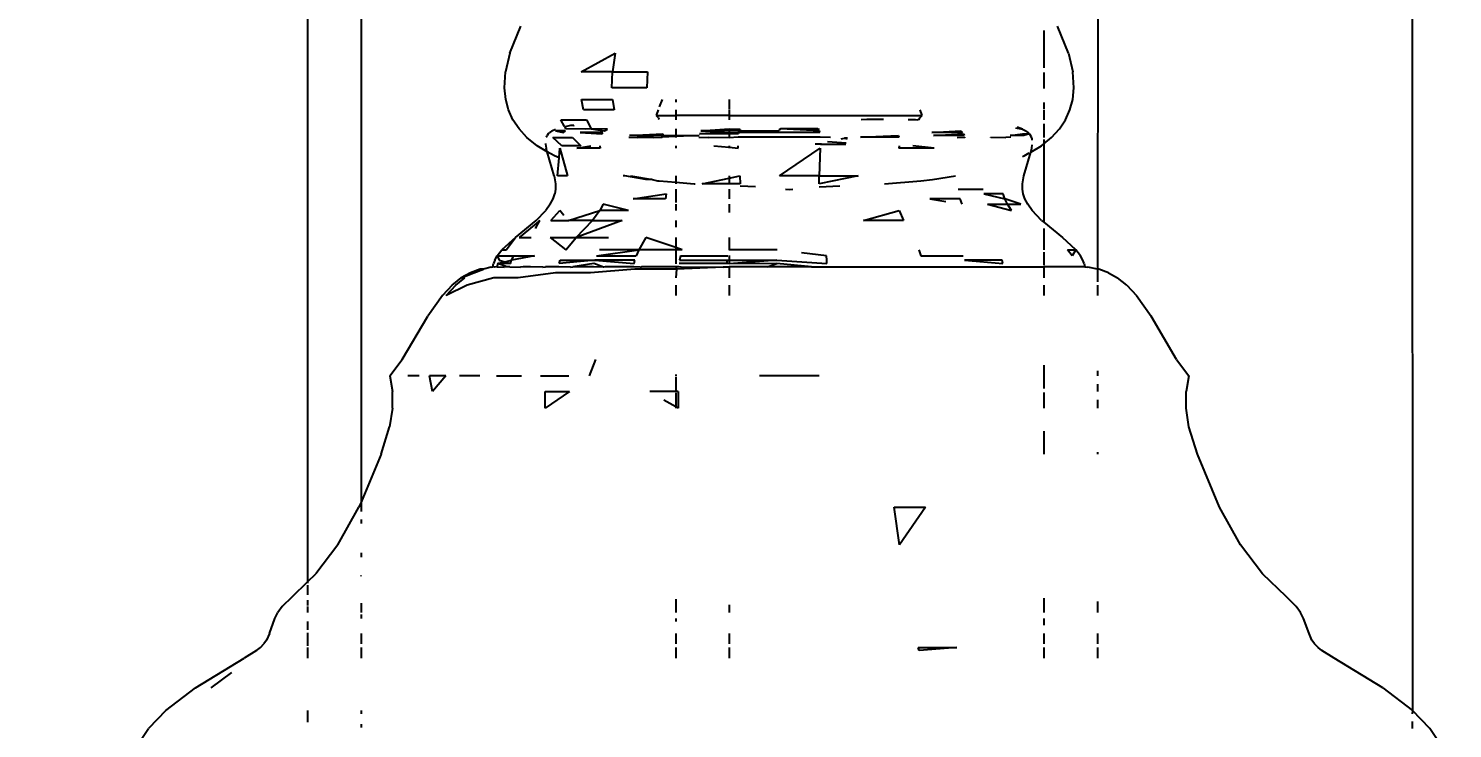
# Model space of a CAD drawing. Header units: inches. Extents: x -52 to 87, y -61 to 47.
# Drawn here: x 5.106 to 8.307, y -43.828 to -42.253 of the extents above; entities that cross this region are included whole.
import ezdxf

# ---------------------------------------------------------------- set-up
doc = ezdxf.new("R2010")
doc.units = ezdxf.units.IN
doc.header["$MEASUREMENT"] = 0
doc.dimstyles.get("Standard").update_dxf_attribs({"dimtxt": 1, "dimasz": 1, "dimexe": 0.18, "dimexo": 0.0625, "dimgap": 0.09, "dimtad": 0, "dimtih": 1, "dimtoh": 1, "dimdec": 1, "dimdsep": 46, "dimlunit": 3, "dimtxsty": 'Standard', "dimblk": 'OBLIQUE', "dimcen": 1, "dimse1": 1, "dimse2": 1, "dimclrd": 1, "dimadec": 0, "dimazin": 0, "dimtfac": 1, "dimtdec": 1, "dimtofl": 0, "dimtmove": 0, "dimatfit": 3, "dimfxl": 1, "dimtolj": 1, "dimtzin": 0, "dimarcsym": 0})

# ---------------------------------------------------------------- blocks, each defined once
blk = doc.blocks.new('_Oblique')
at = {"color": 0, "linetype": 'ByBlock', "lineweight": -2}
blk.add_line((-0.5, -0.5), (0.5, 0.5), dxfattribs=at)
blk = doc.blocks.new('*D6')
at = {"color": 1, "lineweight": -2, "transparency": 16777216}
for p, q in [((2.5723, 46.7915), (37.2384, 46.7915)), ((74.5723, 46.7915), (38.5851, 46.7915))]:
    blk.add_line(p, q, dxfattribs=at)
at = {"layer": 'Defpoints', "color": 0, "transparency": 16777216}
for p in [(74.5723, 46.7915), (2.5723, -45.4684), (74.5723, -45.4684)]:
    blk.add_point(p, dxfattribs=at)
at = {"color": 1, "lineweight": -2, "transparency": 16777216, "rotation": 180}
blk.add_blockref('_Oblique', (2.5723, 46.7915), dxfattribs=at)
at = {"color": 1, "lineweight": -2, "transparency": 16777216}
blk.add_blockref('_Oblique', (74.5723, 46.7915), dxfattribs=at)
at = {"color": 0, "transparency": 16777216, "insert": (37.9117, 46.7915), "char_height": 1, "attachment_point": 5}
blk.add_mtext("\\A1;6'", dxfattribs=at)

msp = doc.modelspace()

# ---------------------------------------------------------------- linework, layer by layer
for p, q in [((8.2148, -39.7609), (8.2171, -43.7878)), ((5.7333, -40.2543), (5.7333, -43.4983)), ((5.8537, -40.9466), (5.8537, -43.3186)), ((7.5098, -41.4161), (7.509, -42.7945)), ((6.1883, -42.3086), (6.2125, -42.2482)), ((7.4438, -42.3086), (7.4189, -42.2482)), ((7.3885, -42.2581), (7.3885, -42.3418)), ((6.1883, -42.3086), (6.1785, -42.3511)), ((6.3487, -42.3511), (6.4246, -42.3086)), ((6.4246, -42.3086), (6.4185, -42.3511)), ((7.4438, -42.3086), (7.4536, -42.3511)), ((6.1762, -42.3864), (6.1785, -42.3511)), ((6.4185, -42.3511), (6.3487, -42.3511)), ((6.4171, -42.3864), (6.4185, -42.3511)), ((6.4185, -42.3511), (6.4973, -42.3511)), ((6.4973, -42.3511), (6.4961, -42.3864)), ((7.3885, -42.3525), (7.3885, -42.3885)), ((7.4559, -42.3864), (7.4536, -42.3511)), ((6.1788, -42.413), (6.1762, -42.3864)), ((6.4961, -42.3864), (6.4171, -42.3864)), ((7.4532, -42.413), (7.4559, -42.3864)), ((6.1849, -42.4361), (6.1788, -42.413)), ((6.1949, -42.4585), (6.1849, -42.4361)), ((6.3489, -42.413), (6.4188, -42.413)), ((6.3534, -42.4361), (6.3489, -42.413)), ((6.4226, -42.4361), (6.3534, -42.4361)), ((6.4188, -42.413), (6.4226, -42.4361)), ((6.5216, -42.4361), (6.5168, -42.449)), ((6.5301, -42.413), (6.524, -42.4296)), ((6.5609, -42.413), (6.5609, -42.4192)), ((6.5609, -42.4361), (6.5609, -42.449)), ((6.6813, -42.413), (6.6813, -42.4347)), ((6.6813, -42.4361), (6.6813, -42.449)), ((7.1149, -42.449), (7.1102, -42.4361)), ((7.3885, -42.4197), (7.3885, -42.4339)), ((7.3885, -42.4361), (7.3885, -42.4585)), ((7.4372, -42.4585), (7.4471, -42.4361)), ((7.4471, -42.4361), (7.4532, -42.413)), ((6.2087, -42.4793), (6.1949, -42.4585)), ((6.3028, -42.4585), (6.3607, -42.4585)), ((6.3111, -42.4737), (6.3028, -42.4585)), ((6.3242, -42.4712), (6.3125, -42.4748)), ((6.3313, -42.4712), (6.3242, -42.4712)), ((6.3313, -42.4712), (6.3329, -42.4709)), ((6.3607, -42.4585), (6.3708, -42.4793)), ((6.5168, -42.449), (6.5192, -42.4512)), ((6.5168, -42.449), (6.5609, -42.449)), ((6.522, -42.4545), (6.5192, -42.4512)), ((6.522, -42.4545), (6.5233, -42.4565)), ((6.5238, -42.4578), (6.5233, -42.4565)), ((6.5609, -42.449), (6.5609, -42.4585)), ((6.6813, -42.449), (6.5609, -42.449)), ((6.6813, -42.449), (6.6813, -42.4585)), ((6.6813, -42.449), (7.1149, -42.449)), ((6.9903, -42.4582), (6.978, -42.4585)), ((7.0276, -42.4582), (6.9903, -42.4582)), ((7.083, -42.4578), (7.0996, -42.4578)), ((7.0996, -42.4578), (7.1054, -42.4585)), ((7.1078, -42.4582), (7.1054, -42.4585)), ((7.1078, -42.4582), (7.1085, -42.4565)), ((7.1085, -42.4565), (7.1097, -42.4545)), ((7.1097, -42.4545), (7.1126, -42.4512)), ((7.1126, -42.4512), (7.1149, -42.449)), ((7.3885, -42.4679), (7.3885, -42.4984)), ((7.4234, -42.4793), (7.4372, -42.4585)), ((6.2261, -42.4984), (6.2087, -42.4793)), ((6.2492, -42.5172), (6.2261, -42.4984)), ((6.2704, -42.4974), (6.2701, -42.4984)), ((6.2704, -42.4974), (6.2722, -42.4939)), ((6.2746, -42.4904), (6.2722, -42.4939)), ((6.2746, -42.4904), (6.2777, -42.4873)), ((6.2827, -42.4836), (6.2777, -42.4873)), ((6.2827, -42.4836), (6.2908, -42.4794)), ((6.2846, -42.4984), (6.3286, -42.4984)), ((6.3053, -42.5172), (6.2846, -42.4984)), ((6.2904, -42.4836), (6.3084, -42.4873)), ((6.3132, -42.4836), (6.2904, -42.4836)), ((6.3084, -42.4873), (6.3132, -42.4836)), ((6.3111, -42.4737), (6.3125, -42.4748)), ((6.3142, -42.4793), (6.3125, -42.4748)), ((6.3576, -42.4794), (6.3142, -42.4793)), ((6.3286, -42.4984), (6.3477, -42.5172)), ((6.3461, -42.4873), (6.3949, -42.4904)), ((6.3973, -42.4873), (6.3461, -42.4873)), ((6.3708, -42.4793), (6.3576, -42.4794)), ((6.3708, -42.4793), (6.4012, -42.4836)), ((6.4075, -42.4794), (6.3708, -42.4793)), ((6.3949, -42.4904), (6.3973, -42.4873)), ((6.4012, -42.4836), (6.4075, -42.4794)), ((6.4557, -42.4974), (6.4744, -42.4984)), ((6.4568, -42.4939), (6.5323, -42.4904)), ((6.5311, -42.4939), (6.4568, -42.4939)), ((6.5111, -42.4984), (6.4744, -42.4984)), ((6.5111, -42.4984), (6.5301, -42.4974)), ((6.5301, -42.4974), (6.53, -42.4984)), ((6.5301, -42.4974), (6.5311, -42.4939)), ((6.5609, -42.4961), (6.5301, -42.4974)), ((6.5323, -42.4904), (6.5311, -42.4939)), ((6.5311, -42.4939), (6.5609, -42.4939)), ((6.5609, -42.4793), (6.5609, -42.4939)), ((6.6135, -42.4939), (6.5609, -42.4961)), ((6.5609, -42.4939), (6.6135, -42.4939)), ((6.5609, -42.4939), (6.5609, -42.4961)), ((6.5609, -42.4961), (6.5609, -42.4984)), ((6.6128, -42.4974), (6.6352, -42.4984)), ((6.6144, -42.4904), (6.6813, -42.4881)), ((6.6813, -42.4904), (6.6144, -42.4904)), ((6.6174, -42.4836), (6.6813, -42.4793)), ((6.6813, -42.4836), (6.6174, -42.4836)), ((6.6174, -42.4836), (6.6813, -42.4881)), ((6.6813, -42.4993), (6.6352, -42.4984)), ((6.6813, -42.4793), (6.7057, -42.4794)), ((6.6813, -42.4793), (6.6813, -42.4836)), ((6.704, -42.4836), (6.6813, -42.4836)), ((6.6813, -42.4836), (6.6813, -42.4881)), ((6.6813, -42.4881), (6.7029, -42.4873)), ((6.6813, -42.4881), (6.6813, -42.4904)), ((6.7023, -42.4904), (6.6813, -42.4904)), ((6.6813, -42.4904), (6.6813, -42.4993)), ((6.7014, -42.4974), (6.6813, -42.4993)), ((6.8858, -42.4974), (6.7014, -42.4974)), ((6.7029, -42.4873), (6.7023, -42.4904)), ((6.7029, -42.4873), (6.704, -42.4836)), ((6.7938, -42.4836), (6.7029, -42.4873)), ((6.8848, -42.4873), (6.7029, -42.4873)), ((6.7057, -42.4794), (6.704, -42.4836)), ((6.704, -42.4836), (6.7938, -42.4836)), ((6.7941, -42.4794), (6.7938, -42.4836)), ((6.7941, -42.4794), (6.7968, -42.4793)), ((6.8842, -42.4836), (6.7968, -42.4793)), ((6.8804, -42.4793), (6.7968, -42.4793)), ((6.8804, -42.4793), (6.8832, -42.4794)), ((6.8848, -42.4873), (6.8842, -42.4836)), ((6.9088, -42.4984), (6.8858, -42.4974)), ((6.9327, -42.5015), (6.9405, -42.4999)), ((6.9468, -42.5001), (6.9405, -42.4999)), ((6.9405, -42.4999), (6.9465, -42.5015)), ((6.9763, -42.4974), (7.0614, -42.4939)), ((7.0622, -42.4974), (6.9763, -42.4974)), ((7.0614, -42.4939), (7.0622, -42.4974)), ((7.1368, -42.4873), (7.2017, -42.4836)), ((7.2054, -42.4873), (7.1368, -42.4873)), ((7.1401, -42.4939), (7.2076, -42.4904)), ((7.2093, -42.4939), (7.1401, -42.4939)), ((7.1932, -42.4984), (7.2106, -42.4974)), ((7.2017, -42.4836), (7.2054, -42.4873)), ((7.2076, -42.4904), (7.2093, -42.4939)), ((7.2106, -42.4974), (7.2108, -42.4984)), ((7.269, -42.4984), (7.2688, -42.4974)), ((7.2688, -42.4974), (7.3028, -42.4984)), ((7.3139, -42.4974), (7.3028, -42.4984)), ((7.3124, -42.4939), (7.3407, -42.4904)), ((7.3431, -42.4939), (7.3124, -42.4939)), ((7.3245, -42.4769), (7.3401, -42.4794)), ((7.3401, -42.4794), (7.3282, -42.4756)), ((7.3401, -42.4794), (7.3482, -42.4836)), ((7.3407, -42.4904), (7.3563, -42.4904)), ((7.3563, -42.4904), (7.3431, -42.4939)), ((7.3532, -42.4873), (7.3482, -42.4836)), ((7.3563, -42.4904), (7.3532, -42.4873)), ((7.3563, -42.4904), (7.3587, -42.4939)), ((7.3604, -42.4974), (7.3587, -42.4939)), ((7.3617, -42.5015), (7.3604, -42.4974)), ((7.3622, -42.5046), (7.3617, -42.5015)), ((7.3885, -42.5126), (7.4059, -42.4984)), ((7.3885, -42.5033), (7.3885, -42.5126)), ((7.4059, -42.4984), (7.4234, -42.4793)), ((6.2718, -42.5305), (6.2492, -42.5172)), ((6.2684, -42.5121), (6.2684, -42.5138)), ((6.2684, -42.5138), (6.2695, -42.5226)), ((6.2718, -42.5305), (6.2695, -42.5226)), ((6.2882, -42.5401), (6.2718, -42.5305)), ((6.2877, -42.5849), (6.2718, -42.5305)), ((6.2989, -42.5443), (6.3008, -42.5226)), ((6.3008, -42.5226), (6.3179, -42.5849)), ((6.3477, -42.5172), (6.3053, -42.5172)), ((6.339, -42.5226), (6.3702, -42.5172)), ((6.3909, -42.5226), (6.339, -42.5226)), ((6.3904, -42.5172), (6.3909, -42.5226)), ((6.5609, -42.5172), (6.5609, -42.5226)), ((6.6467, -42.5172), (6.6813, -42.5206)), ((6.6813, -42.5172), (6.6813, -42.5206)), ((6.6813, -42.5206), (6.6813, -42.5226)), ((6.6813, -42.5206), (6.7012, -42.5226)), ((6.7012, -42.5226), (6.701, -42.5172)), ((6.794, -42.5849), (6.8859, -42.5226)), ((6.886, -42.5138), (6.8745, -42.5138)), ((6.8859, -42.5226), (6.8836, -42.5849)), ((6.886, -42.5114), (6.886, -42.5138)), ((6.886, -42.5138), (6.9431, -42.5138)), ((6.9438, -42.5113), (6.9017, -42.5081)), ((7.0629, -42.5172), (7.0626, -42.5226)), ((7.1416, -42.5226), (7.0626, -42.5226)), ((7.1416, -42.5226), (7.0936, -42.5172)), ((7.3432, -42.5849), (7.3588, -42.5314)), ((7.3439, -42.5401), (7.3557, -42.5332)), ((7.3588, -42.5314), (7.3829, -42.5172)), ((7.3588, -42.5314), (7.3613, -42.5226)), ((7.3613, -42.5226), (7.3623, -42.5151)), ((7.3829, -42.5172), (7.3885, -42.5126)), ((7.3885, -42.5126), (7.3885, -42.6892)), ((6.2989, -42.5443), (6.2882, -42.5401)), ((6.2953, -42.5849), (6.2989, -42.5443)), ((7.3403, -42.5415), (7.3439, -42.5401)), ((6.2877, -42.5849), (6.2907, -42.6024)), ((6.3179, -42.5849), (6.2953, -42.5849)), ((6.4467, -42.5849), (6.4426, -42.5849)), ((6.494, -42.5932), (6.4467, -42.5849)), ((6.4592, -42.5849), (6.5083, -42.5932)), ((6.5083, -42.5932), (6.494, -42.5932)), ((6.5083, -42.5932), (6.5201, -42.5962)), ((6.5201, -42.5962), (6.5234, -42.5962)), ((6.5234, -42.5962), (6.5609, -42.5991)), ((6.5609, -42.5849), (6.5609, -42.5991)), ((6.5609, -42.5991), (6.5609, -42.6024)), ((6.5609, -42.5991), (6.6021, -42.6024)), ((6.6204, -42.6024), (6.6813, -42.5898)), ((6.6813, -42.5849), (6.6813, -42.5898)), ((6.6813, -42.5898), (6.705, -42.5849)), ((6.6813, -42.5898), (6.6813, -42.6024)), ((6.705, -42.5849), (6.7056, -42.6024)), ((6.8836, -42.5849), (6.794, -42.5849)), ((6.8832, -42.6024), (6.8836, -42.5849)), ((6.9712, -42.5849), (6.8832, -42.6024)), ((6.8836, -42.5849), (6.9712, -42.5849)), ((7.03, -42.6024), (7.112, -42.5962)), ((7.112, -42.5962), (7.1381, -42.5932)), ((7.1381, -42.5932), (7.1895, -42.5849)), ((7.3403, -42.6024), (7.3432, -42.5849)), ((6.2852, -42.6364), (6.2889, -42.6252)), ((6.2907, -42.6144), (6.2889, -42.6252)), ((6.2907, -42.6024), (6.2907, -42.6144)), ((6.4654, -42.6364), (6.5398, -42.6252)), ((6.5398, -42.6252), (6.5379, -42.6364)), ((6.5609, -42.6144), (6.5609, -42.6449)), ((6.6021, -42.6024), (6.6045, -42.6024)), ((6.6813, -42.6024), (6.6204, -42.6024)), ((6.7056, -42.6024), (6.6813, -42.6024)), ((6.6813, -42.6144), (6.6813, -42.6364)), ((6.74, -42.6098), (6.7056, -42.6082)), ((6.8077, -42.6144), (6.816, -42.6152)), ((6.816, -42.6152), (6.8243, -42.6144)), ((6.9297, -42.608), (6.8832, -42.6102)), ((7.196, -42.6144), (7.252, -42.6144)), ((7.2535, -42.6252), (7.3005, -42.6364)), ((7.2971, -42.6252), (7.2535, -42.6252)), ((7.3005, -42.6364), (7.2971, -42.6252)), ((7.3403, -42.6144), (7.3403, -42.6024)), ((7.3421, -42.6252), (7.3403, -42.6144)), ((7.3458, -42.6364), (7.3421, -42.6252)), ((6.2474, -42.6849), (6.2689, -42.6626)), ((6.2788, -42.6488), (6.2689, -42.6626)), ((6.2788, -42.6488), (6.2852, -42.6364)), ((6.2799, -42.6849), (6.3002, -42.6626)), ((6.3097, -42.6736), (6.3002, -42.6626)), ((6.3196, -42.6849), (6.3904, -42.6626)), ((6.3904, -42.6626), (6.3737, -42.6849)), ((6.3981, -42.6488), (6.3904, -42.6626)), ((6.4547, -42.6626), (6.3904, -42.6626)), ((6.4547, -42.6626), (6.3981, -42.6488)), ((6.5379, -42.6364), (6.4654, -42.6364)), ((6.5609, -42.6488), (6.5609, -42.6626)), ((6.6813, -42.6488), (6.6813, -42.6672)), ((6.983, -42.6849), (7.0629, -42.6626)), ((7.0629, -42.6626), (7.0726, -42.6849)), ((7.1323, -42.6364), (7.1682, -42.6426)), ((7.2, -42.6364), (7.1323, -42.6364)), ((7.2045, -42.6488), (7.2, -42.6364)), ((7.2618, -42.6488), (7.3153, -42.6626)), ((7.2618, -42.6488), (7.3063, -42.6488)), ((7.3367, -42.6488), (7.3005, -42.6364)), ((7.3063, -42.6488), (7.3005, -42.6364)), ((7.3063, -42.6488), (7.3367, -42.6488)), ((7.3153, -42.6626), (7.3063, -42.6488)), ((7.3521, -42.6488), (7.3458, -42.6364)), ((7.3619, -42.6626), (7.3521, -42.6488)), ((7.3834, -42.6849), (7.3619, -42.6626)), ((6.2005, -42.7236), (6.2474, -42.6849)), ((6.2556, -42.6849), (6.2094, -42.7236)), ((6.246, -42.7035), (6.2556, -42.6849)), ((6.2799, -42.6849), (6.3196, -42.6849)), ((6.3737, -42.6849), (6.3196, -42.6849)), ((6.3372, -42.7236), (6.3737, -42.6849)), ((6.4405, -42.6849), (6.3372, -42.7236)), ((6.3737, -42.6849), (6.4405, -42.6849)), ((6.5609, -42.6849), (6.5609, -42.7001)), ((7.0726, -42.6849), (6.983, -42.6849)), ((7.3834, -42.6849), (7.3885, -42.6892)), ((7.3885, -42.6892), (7.4301, -42.7236)), ((6.2005, -42.7236), (6.1704, -42.7513)), ((6.1797, -42.7513), (6.2005, -42.7236)), ((6.2094, -42.7236), (6.2357, -42.7236)), ((6.2788, -42.7236), (6.3138, -42.7513)), ((6.2788, -42.7236), (6.3372, -42.7236)), ((6.3138, -42.7513), (6.3372, -42.7236)), ((6.3372, -42.7236), (6.4095, -42.7236)), ((6.4935, -42.7236), (6.4777, -42.7513)), ((6.5609, -42.7463), (6.4935, -42.7236)), ((6.5609, -42.7236), (6.5609, -42.7463)), ((6.6813, -42.7236), (6.6813, -42.7513)), ((7.3885, -42.7032), (7.3885, -42.7513)), ((7.4601, -42.7513), (7.4301, -42.7236)), ((6.1599, -42.7647), (6.1704, -42.7513)), ((6.1704, -42.7513), (6.1797, -42.7513)), ((6.3826, -42.7647), (6.4777, -42.7513)), ((6.4777, -42.7513), (6.3896, -42.7513)), ((6.4777, -42.7513), (6.4722, -42.7647)), ((6.5609, -42.7513), (6.4777, -42.7513)), ((6.5609, -42.7463), (6.5609, -42.7513)), ((6.5755, -42.7513), (6.5609, -42.7463)), ((6.5755, -42.7513), (6.5609, -42.7513)), ((6.5609, -42.7532), (6.5609, -42.783)), ((6.6813, -42.7513), (6.6803, -42.7513)), ((6.789, -42.7513), (6.6813, -42.7513)), ((6.8998, -42.7647), (6.844, -42.7579)), ((7.1073, -42.7513), (7.112, -42.7647)), ((7.3885, -42.7562), (7.3885, -42.7856)), ((7.4518, -42.7647), (7.4416, -42.7513)), ((7.4416, -42.7513), (7.4601, -42.7513)), ((7.4601, -42.7513), (7.4518, -42.7647)), ((7.4706, -42.7647), (7.4601, -42.7513)), ((6.1458, -42.7902), (6.1289, -42.795)), ((6.1458, -42.7902), (6.1502, -42.7898)), ((6.1502, -42.7898), (6.1516, -42.7823)), ((6.1533, -42.7902), (6.1502, -42.7898)), ((6.1543, -42.7747), (6.1516, -42.7823)), ((6.1586, -42.7898), (6.1533, -42.7902)), ((6.1543, -42.7747), (6.1599, -42.7647)), ((6.1612, -42.7823), (6.1586, -42.7898)), ((6.1597, -42.7898), (6.1586, -42.7898)), ((6.1597, -42.7898), (6.1756, -42.7902)), ((6.1599, -42.7647), (6.1639, -42.7747)), ((6.1599, -42.7647), (6.1974, -42.7647)), ((6.1612, -42.7823), (6.1767, -42.7785)), ((6.1815, -42.7898), (6.1612, -42.7823)), ((6.1896, -42.7823), (6.1612, -42.7823)), ((6.1639, -42.7747), (6.1767, -42.7785)), ((6.1815, -42.7898), (6.1756, -42.7902)), ((6.1767, -42.7785), (6.1922, -42.7747)), ((6.1767, -42.7785), (6.1896, -42.7823)), ((6.1882, -42.7898), (6.1815, -42.7898)), ((6.1882, -42.7898), (6.2122, -42.7902)), ((6.1896, -42.7823), (6.1922, -42.7747)), ((6.1922, -42.7747), (6.1974, -42.7647)), ((6.2432, -42.7647), (6.1922, -42.7747)), ((6.1974, -42.7647), (6.2432, -42.7647)), ((6.2182, -42.7898), (6.2122, -42.7902)), ((6.2348, -42.7898), (6.2182, -42.7898)), ((6.2623, -42.7902), (6.2348, -42.7898)), ((6.2623, -42.7902), (6.2679, -42.7898)), ((6.298, -42.7898), (6.2679, -42.7898)), ((6.3248, -42.7902), (6.298, -42.7898)), ((6.2992, -42.7823), (6.3013, -42.7747)), ((6.379, -42.7747), (6.2992, -42.7823)), ((6.3013, -42.7747), (6.379, -42.7747)), ((6.3248, -42.7902), (6.3297, -42.7898)), ((6.3772, -42.7823), (6.3297, -42.7898)), ((6.3762, -42.7898), (6.3297, -42.7898)), ((6.3983, -42.7902), (6.3762, -42.7898)), ((6.3983, -42.7902), (6.3772, -42.7823)), ((6.379, -42.7747), (6.4679, -42.7823)), ((6.4693, -42.7747), (6.379, -42.7747)), ((6.3826, -42.7647), (6.4722, -42.7647)), ((6.4022, -42.7898), (6.3983, -42.7902)), ((6.4671, -42.7898), (6.4022, -42.7898)), ((6.4811, -42.7902), (6.4671, -42.7898)), ((6.4679, -42.7823), (6.4693, -42.7747)), ((6.4811, -42.7902), (6.4839, -42.7898)), ((6.5609, -42.7898), (6.4839, -42.7898)), ((6.5609, -42.7898), (6.5624, -42.795)), ((6.568, -42.7898), (6.5609, -42.7898)), ((6.6672, -42.7902), (6.5624, -42.795)), ((6.5714, -42.7902), (6.568, -42.7898)), ((6.6764, -42.7823), (6.5685, -42.7823)), ((6.5716, -42.7647), (6.5696, -42.7747)), ((6.5696, -42.7747), (6.6769, -42.7747)), ((6.5714, -42.7902), (6.5731, -42.7898)), ((6.5716, -42.7647), (6.6781, -42.7647)), ((6.5731, -42.7898), (6.6672, -42.7902)), ((6.6683, -42.7898), (6.6672, -42.7902)), ((6.6683, -42.7898), (6.6813, -42.7898)), ((6.6764, -42.7823), (6.6769, -42.7747)), ((6.6813, -42.7827), (6.6764, -42.7823)), ((6.6769, -42.7747), (6.6813, -42.7747)), ((6.6813, -42.7643), (6.6813, -42.7747)), ((6.6813, -42.7747), (6.6813, -42.7827)), ((6.6813, -42.7747), (6.7883, -42.7747)), ((6.7883, -42.7747), (6.6813, -42.7827)), ((6.7882, -42.7823), (6.6813, -42.7827)), ((6.6813, -42.7898), (6.6813, -42.8144)), ((6.7668, -42.7898), (6.6813, -42.7898)), ((6.7668, -42.7898), (6.7882, -42.7823)), ((6.8661, -42.7898), (6.7668, -42.7898)), ((6.8661, -42.7898), (6.7882, -42.7823)), ((6.7883, -42.7747), (6.9009, -42.7823)), ((6.8661, -42.7898), (7.3885, -42.7898)), ((6.9005, -42.7747), (6.8998, -42.7647)), ((6.9009, -42.7823), (6.9005, -42.7747)), ((7.112, -42.7647), (7.2068, -42.7647)), ((7.2101, -42.7747), (7.2964, -42.7823)), ((7.2944, -42.7747), (7.2101, -42.7747)), ((7.2964, -42.7823), (7.2944, -42.7747)), ((7.3885, -42.7898), (7.3885, -42.8144)), ((7.4803, -42.7898), (7.3885, -42.7898)), ((7.4761, -42.7747), (7.4706, -42.7647)), ((7.4788, -42.7823), (7.4761, -42.7747)), ((7.4788, -42.7823), (7.4803, -42.7898)), ((7.4803, -42.7898), (7.4871, -42.7902)), ((7.509, -42.7945), (7.4871, -42.7902)), ((6.0583, -42.8305), (6.0789, -42.8144)), ((6.0668, -42.8305), (6.0872, -42.8144)), ((6.0789, -42.8144), (6.1075, -42.8029)), ((6.0995, -42.8029), (6.0789, -42.8144)), ((6.0872, -42.8144), (6.0789, -42.8144)), ((6.152, -42.8144), (6.092, -42.8305)), ((6.1212, -42.795), (6.0995, -42.8029)), ((6.1075, -42.8029), (6.1289, -42.795)), ((6.1289, -42.795), (6.1212, -42.795)), ((6.2071, -42.8144), (6.152, -42.8144)), ((6.2909, -42.8029), (6.2071, -42.8144)), ((6.3694, -42.8029), (6.2909, -42.8029)), ((6.4688, -42.795), (6.3694, -42.8029)), ((6.5624, -42.795), (6.4688, -42.795)), ((6.5624, -42.795), (6.5609, -42.8144)), ((7.5117, -42.795), (7.509, -42.7945)), ((7.509, -42.7945), (7.509, -42.8234)), ((7.5334, -42.8029), (7.5117, -42.795)), ((7.5334, -42.8029), (7.5539, -42.8144)), ((7.5745, -42.8305), (7.5539, -42.8144)), ((6.0365, -42.8536), (6.0037, -42.9008)), ((6.0583, -42.8305), (6.0365, -42.8536)), ((6.0452, -42.8536), (6.0668, -42.8305)), ((6.092, -42.8305), (6.0452, -42.8536)), ((6.5609, -42.8305), (6.5609, -42.8536)), ((6.6813, -42.8305), (6.6813, -42.8536)), ((7.3885, -42.8305), (7.3885, -42.8536)), ((7.509, -42.8305), (7.509, -42.8536)), ((7.5745, -42.8305), (7.5964, -42.8536)), ((7.5964, -42.8536), (7.6292, -42.9008)), ((5.9464, -42.9982), (6.0037, -42.9008)), ((7.6864, -42.9982), (7.6292, -42.9008)), ((5.9187, -43.0345), (5.9464, -42.9982)), ((6.3675, -43.0345), (6.3814, -42.9982)), ((7.3885, -43.0109), (7.3885, -43.0631)), ((7.6864, -42.9982), (7.7142, -43.0345)), ((5.9187, -43.0345), (5.9242, -43.0698)), ((5.9845, -43.0345), (5.9585, -43.0345)), ((6.0146, -43.0698), (6.0076, -43.0345)), ((6.0439, -43.0345), (6.0076, -43.0345)), ((6.0439, -43.0345), (6.0146, -43.0698)), ((6.121, -43.0345), (6.0746, -43.0345)), ((6.1583, -43.0345), (6.214, -43.0345)), ((6.2567, -43.0345), (6.3208, -43.0345)), ((6.5609, -43.0319), (6.5609, -43.0345)), ((6.5609, -43.0372), (6.5609, -43.0698)), ((6.8835, -43.0345), (6.7493, -43.0345)), ((7.509, -43.0234), (7.509, -43.0345)), ((7.7142, -43.0345), (7.708, -43.0698)), ((5.9241, -43.1072), (5.9242, -43.0698)), ((6.3225, -43.0698), (6.2676, -43.1072)), ((6.2676, -43.1072), (6.2677, -43.0698)), ((6.2677, -43.0698), (6.3225, -43.0698)), ((6.5609, -43.0698), (6.5024, -43.0698)), ((6.5665, -43.0698), (6.5609, -43.0698)), ((6.5609, -43.073), (6.5609, -43.1039)), ((6.5665, -43.0698), (6.5665, -43.1072)), ((7.3885, -43.0718), (7.3885, -43.1072)), ((7.509, -43.0532), (7.509, -43.0698)), ((7.7081, -43.1072), (7.708, -43.0698)), ((5.9241, -43.1072), (5.9177, -43.1491)), ((6.5345, -43.0885), (6.5609, -43.1039)), ((6.5609, -43.1039), (6.5609, -43.1072)), ((6.5609, -43.1039), (6.5665, -43.1072)), ((7.509, -43.0885), (7.509, -43.1072)), ((7.7145, -43.1491), (7.7081, -43.1072)), ((5.8989, -43.2112), (5.9177, -43.1491)), ((7.3885, -43.1593), (7.3885, -43.2112)), ((7.7333, -43.2112), (7.7145, -43.1491)), ((7.509, -43.2063), (7.509, -43.2112)), ((5.8989, -43.2112), (5.8537, -43.3186)), ((7.7832, -43.33), (7.7333, -43.2112)), ((5.8015, -43.415), (5.8489, -43.33)), ((5.8537, -43.3186), (5.8489, -43.33)), ((5.8537, -43.3186), (5.8537, -43.3396)), ((7.0521, -43.33), (7.1224, -43.33)), ((7.0636, -43.415), (7.0521, -43.33)), ((7.1224, -43.33), (7.0636, -43.415)), ((7.8306, -43.415), (7.7832, -43.33)), ((5.8537, -43.3581), (5.8537, -43.3669)), ((5.8015, -43.415), (5.7522, -43.48)), ((5.8537, -43.4325), (5.8537, -43.4428)), ((7.8799, -43.48), (7.8306, -43.415)), ((5.7333, -43.4983), (5.7522, -43.48)), ((5.8537, -43.4851), (5.8537, -43.484)), ((7.9326, -43.531), (7.8799, -43.48)), ((5.6995, -43.531), (5.7333, -43.4983)), ((5.7333, -43.4983), (5.7333, -43.5013)), ((5.7333, -43.5057), (5.7333, -43.5274)), ((5.6762, -43.5537), (5.6666, -43.5669)), ((5.6762, -43.5537), (5.6995, -43.531)), ((5.7333, -43.5396), (5.7333, -43.5514)), ((5.7333, -43.5537), (5.7333, -43.5669)), ((5.8537, -43.5464), (5.8537, -43.5669)), ((6.5609, -43.5373), (6.5609, -43.5669)), ((6.6813, -43.5496), (6.6813, -43.5669)), ((7.3885, -43.5348), (7.3885, -43.5669)), ((7.509, -43.5426), (7.509, -43.5669)), ((7.9558, -43.5537), (7.9326, -43.531)), ((7.9654, -43.5669), (7.9558, -43.5537)), ((5.6477, -43.6147), (5.6598, -43.5808)), ((5.6598, -43.5808), (5.6666, -43.5669)), ((5.7333, -43.5877), (5.7333, -43.606)), ((5.8537, -43.5715), (5.8537, -43.5808)), ((6.5609, -43.5808), (6.5609, -43.5871)), ((7.3885, -43.5808), (7.3885, -43.5958)), ((7.9722, -43.5808), (7.9654, -43.5669)), ((7.9843, -43.6147), (7.9722, -43.5808)), ((5.6477, -43.6147), (5.641, -43.629)), ((5.7333, -43.6126), (5.7333, -43.6418)), ((5.8537, -43.6147), (5.8537, -43.6378)), ((6.5609, -43.6147), (6.5609, -43.6378)), ((6.6813, -43.6147), (6.6813, -43.6378)), ((7.3885, -43.6147), (7.3885, -43.6378)), ((7.509, -43.6147), (7.509, -43.6378)), ((7.991, -43.629), (7.9843, -43.6147)), ((5.619, -43.6528), (5.5912, -43.6702)), ((5.619, -43.6528), (5.6274, -43.6459)), ((5.6274, -43.6459), (5.6351, -43.6378)), ((5.641, -43.629), (5.6351, -43.6378)), ((5.7333, -43.6459), (5.7333, -43.6702)), ((5.8537, -43.6459), (5.8537, -43.6702)), ((6.5609, -43.6459), (6.5609, -43.6702)), ((6.6813, -43.6459), (6.6813, -43.6702)), ((7.1081, -43.6528), (7.106, -43.6459)), ((7.106, -43.6459), (7.1924, -43.6459)), ((7.1924, -43.6459), (7.1081, -43.6528)), ((7.3885, -43.6459), (7.3885, -43.6702)), ((7.509, -43.6459), (7.509, -43.6702)), ((7.9969, -43.6378), (7.991, -43.629)), ((8.0046, -43.6459), (7.9969, -43.6378)), ((8.013, -43.6528), (8.0046, -43.6459)), ((8.0407, -43.6702), (8.013, -43.6528)), ((5.4816, -43.7365), (5.5912, -43.6702)), ((8.1503, -43.7365), (8.0407, -43.6702)), ((5.5625, -43.7019), (5.5158, -43.7365)), ((5.4148, -43.7878), (5.4816, -43.7365)), ((8.1503, -43.7365), (8.2171, -43.7878)), ((5.4148, -43.7878), (5.3763, -43.8282)), ((5.7333, -43.7878), (5.7333, -43.8138)), ((5.8537, -43.7878), (5.8537, -43.7954)), ((8.2171, -43.7878), (8.2162, -43.7953)), ((8.2162, -43.8125), (8.2162, -43.8282)), ((8.2555, -43.8282), (8.2171, -43.7878)), ((5.3547, -43.8593), (5.3763, -43.8282)), ((5.8537, -43.8183), (5.8537, -43.8258)), ((8.2771, -43.8593), (8.2555, -43.8282))]:
    msp.add_line(p, q)

# ---------------------------------------------------------------- dimensions: what is measured, and where the dimension line sits
dim = msp.add_linear_dim(base=(74.5723, 46.7915), p1=(2.5723, -45.4684), p2=(74.5723, -45.4684), dimstyle='Standard')
dim.commit()
dim.dimension.update_dxf_attribs({"geometry": '*D6', "text_midpoint": (37.9117, 46.7915), "dimtype": 160})

doc.saveas('drawing.dxf')
